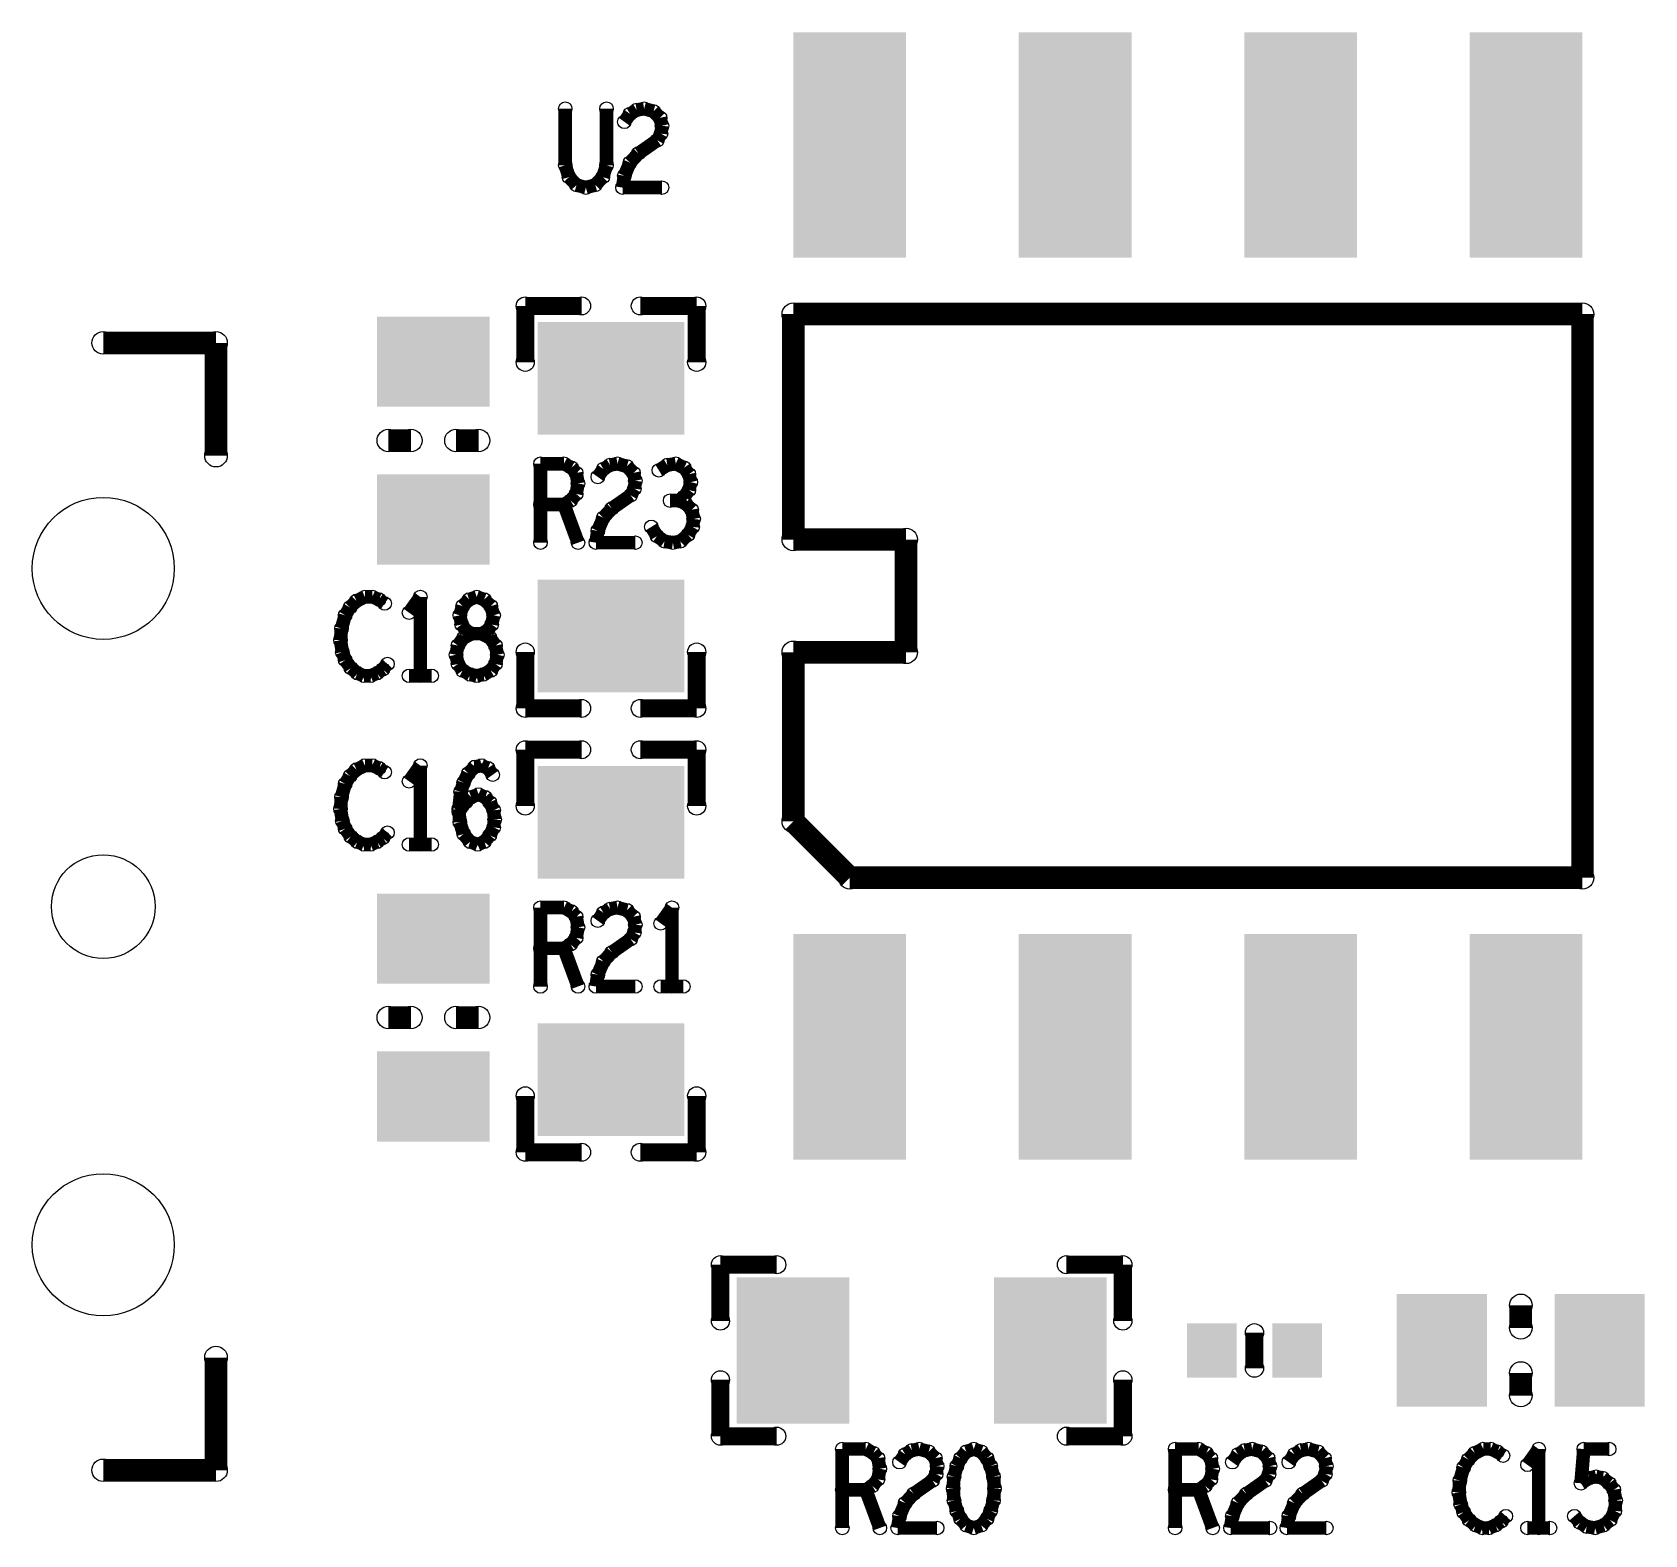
# Model space of a CAD drawing. Extents: x -18 to 115, y -16 to 67.
# Drawn here: x 16.98 to 35.15, y 7.92 to 24.85 of the extents above; entities that cross this region are included whole.
import ezdxf

# ---------------------------------------------------------------- set-up
doc = ezdxf.new("R2010")
doc.units = 0
doc.layers.get('0').update_dxf_attribs({"linetype": 'CONTINUOUS'})
for name, color, linetype in [('IVSTD1-2-1-2_DRL', 4, 'CONTINUOUS'), ('PASTETOP_ART', 5, 'CONTINUOUS'), ('SILK_TOP_ART', 14, 'CONTINUOUS')]:
    doc.layers.add(name, color=color, linetype=linetype)

# ---------------------------------------------------------------- blocks, each defined once
blk = doc.blocks.new('RECTANGLE_7')
blk.add_solid([(0.635, 0.8255), (0.635, -0.8255), (-0.635, 0.8255), (-0.635, -0.8255)])
blk = doc.blocks.new('RECTANGLE_25')
blk.add_solid([(0.8255, 0.635), (0.8255, -0.635), (-0.8255, 0.635), (-0.8255, -0.635)])
blk = doc.blocks.new('RECTANGLE_43')
blk.add_solid([(0.635, 1.27), (0.635, -1.27), (-0.635, 1.27), (-0.635, -1.27)])
blk = doc.blocks.new('RECTANGLE_19')
blk.add_solid([(0.635, 0.508), (0.635, -0.508), (-0.635, 0.508), (-0.635, -0.508)])
blk = doc.blocks.new('RECTANGLE_47')
blk.add_solid([(0.2794, 0.3048), (0.2794, -0.3048), (-0.2794, 0.3048), (-0.2794, -0.3048)])
blk = doc.blocks.new('RECTANGLE_13')
blk.add_solid([(0.508, 0.635), (0.508, -0.635), (-0.508, 0.635), (-0.508, -0.635)])
blk = doc.blocks.new('ROUND_49')
blk.add_circle((0, 0), 0.102)
blk = doc.blocks.new('ROUND_50')
blk.add_circle((0, 0), 0.127)
blk = doc.blocks.new('ROUND_51')
blk.add_circle((0, 0), 0.0762)
blk = doc.blocks.new('ROUND_70')
blk.add_circle((0, 0), 0.584)
blk = doc.blocks.new('ROUND_71')
blk.add_circle((0, 0), 0.8)

msp = doc.modelspace()

# ---------------------------------------------------------------- linework, layer by layer
at = {"layer": 'SILK_TOP_ART'}
for points, const_width in [([(22.9847, 23.989), (22.9847, 23.3519)], 0.1524), ([(23.4503, 23.3519), (23.4503, 23.989)], 0.1524), ([(23.6514, 23.8408), (23.7149, 23.9297)], 0.1524), ([(23.7149, 23.9297), (23.789, 23.9742)], 0.1524), ([(23.789, 23.9742), (23.8737, 23.989)], 0.1524), ([(23.8737, 23.989), (23.9795, 23.9594)], 0.1524), ([(23.9795, 23.9594), (24.0536, 23.8853)], 0.1524), ([(24.0536, 23.8853), (24.0748, 23.7964)], 0.1524), ([(24.0748, 23.7964), (24.0642, 23.7075)], 0.1524), ([(24.0218, 23.6334), (23.8102, 23.4852)], 0.1524), ([(24.0642, 23.7075), (24.0218, 23.6334)], 0.1524), ([(23.7149, 23.3815), (23.6514, 23.2333)], 0.1524), ([(23.8102, 23.4852), (23.7149, 23.3815)], 0.1524), ([(22.9847, 23.3519), (23.027, 23.2185)], 0.1524), ([(23.027, 23.2185), (23.1117, 23.1296)], 0.1524), ([(23.3233, 23.1296), (23.408, 23.2185)], 0.1524), ([(23.408, 23.2185), (23.4503, 23.3519)], 0.1524), ([(23.6514, 23.2333), (23.6302, 23.1)], 0.1524), ([(23.1117, 23.1296), (23.2175, 23.1)], 0.1524), ([(23.2175, 23.1), (23.3233, 23.1296)], 0.1524), ([(23.6302, 23.1), (24.0748, 23.1)], 0.1524), ([(22.534, 21.132), (22.534, 21.767)], 0.2032), ([(22.534, 21.767), (23.169, 21.767)], 0.2032), ([(23.831, 21.767), (24.466, 21.767)], 0.2032), ([(24.466, 21.767), (24.466, 21.132)], 0.2032), ([(34.445, 21.675), (25.555, 21.675)], 0.254), ([(25.555, 21.675), (25.555, 19.135)], 0.254), ([(34.445, 15.325), (34.445, 21.675)], 0.254), ([(19.05, 21.35), (17.78, 21.35)], 0.254), ([(19.05, 20.08), (19.05, 21.35)], 0.254), ([(20.992, 20.25), (21.246, 20.25)], 0.254), ([(21.754, 20.25), (22.008, 20.25)], 0.254), ([(22.7058, 19.1), (22.7058, 19.989)], 0.1524), ([(22.7058, 19.989), (22.9704, 19.989)], 0.1524), ([(22.9704, 19.989), (23.0551, 19.9445)], 0.1524), ([(23.0551, 19.9445), (23.108, 19.8853)], 0.1524), ([(23.3514, 19.8408), (23.4149, 19.9297)], 0.1524), ([(23.4149, 19.9297), (23.489, 19.9742)], 0.1524), ([(23.489, 19.9742), (23.5737, 19.989)], 0.1524), ([(23.5737, 19.989), (23.6795, 19.9594)], 0.1524), ([(23.6795, 19.9594), (23.7536, 19.8853)], 0.1524), ([(24.1346, 19.9742), (24.0393, 19.9149)], 0.1524), ([(24.2298, 19.989), (24.1346, 19.9742)], 0.1524), ([(24.3251, 19.9445), (24.2298, 19.989)], 0.1524), ([(24.378, 19.8705), (24.3251, 19.9445)], 0.1524), ([(23.108, 19.8853), (23.1292, 19.7667)], 0.1524), ([(23.1292, 19.7667), (23.108, 19.6482)], 0.1524), ([(23.7536, 19.8853), (23.7748, 19.7964)], 0.1524), ([(23.7748, 19.7964), (23.7642, 19.7075)], 0.1524), ([(24.3992, 19.7816), (24.378, 19.8705)], 0.1524), ([(24.378, 19.6926), (24.3992, 19.7816)], 0.1524), ([(23.0445, 19.5741), (22.9704, 19.5297)], 0.1524), ([(23.108, 19.6482), (23.0445, 19.5741)], 0.1524), ([(23.7218, 19.6334), (23.5102, 19.4852)], 0.1524), ([(23.7642, 19.7075), (23.7218, 19.6334)], 0.1524), ([(24.2616, 19.5741), (24.1663, 19.5741)], 0.1524), ([(24.2616, 19.5741), (24.3251, 19.6186)], 0.1524), ([(24.3357, 19.5445), (24.2616, 19.5741)], 0.1524), ([(24.3251, 19.6186), (24.378, 19.6926)], 0.1524), ([(24.4098, 19.4704), (24.3357, 19.5445)], 0.1524), ([(22.9704, 19.5297), (22.7058, 19.5297)], 0.1524), ([(22.9704, 19.5297), (23.1292, 19.1)], 0.1524), ([(23.4149, 19.3815), (23.3514, 19.2333)], 0.1524), ([(23.5102, 19.4852), (23.4149, 19.3815)], 0.1524), ([(24.4309, 19.3667), (24.4098, 19.4704)], 0.1524), ([(24.4203, 19.2778), (24.4309, 19.3667)], 0.1524), ([(23.3514, 19.2333), (23.3302, 19.1)], 0.1524), ([(23.9547, 19.2778), (24.0182, 19.1741)], 0.1524), ([(24.2828, 19.1148), (24.3674, 19.1889)], 0.1524), ([(24.3674, 19.1889), (24.4203, 19.2778)], 0.1524), ([(25.555, 19.135), (26.825, 19.135)], 0.254), ([(26.825, 19.135), (26.825, 17.865)], 0.254), ([(23.3302, 19.1), (23.7748, 19.1)], 0.1524), ([(24.0182, 19.1741), (24.1028, 19.1148)], 0.1524), ([(24.1028, 19.1148), (24.1981, 19.1)], 0.1524), ([(24.1981, 19.1), (24.2828, 19.1148)], 0.1524), ([(20.7281, 18.489), (20.6328, 18.4445)], 0.1524), ([(20.8128, 18.489), (20.7281, 18.489)], 0.1524), ([(20.8868, 18.4594), (20.8128, 18.489)], 0.1524), ([(20.9503, 18.4149), (20.8868, 18.4594)], 0.1524), ([(21.3525, 18.489), (21.2255, 18.3112)], 0.1524), ([(21.3525, 17.6), (21.3525, 18.489)], 0.1524), ([(21.8288, 18.3853), (21.9028, 18.4594)], 0.1524), ([(21.9028, 18.4594), (21.9875, 18.489)], 0.1524), ([(21.9875, 18.489), (22.0722, 18.4594)], 0.1524), ([(22.0722, 18.4594), (22.1462, 18.3853)], 0.1524), ([(20.5058, 18.2816), (20.4635, 18.1334)], 0.1524), ([(20.5588, 18.3705), (20.5058, 18.2816)], 0.1524), ([(20.6328, 18.4445), (20.5588, 18.3705)], 0.1524), ([(21.797, 18.2816), (21.8288, 18.3853)], 0.1524), ([(21.8182, 18.1778), (21.797, 18.2816)], 0.1524), ([(22.1462, 18.3853), (22.178, 18.2816)], 0.1524), ([(22.178, 18.2816), (22.1568, 18.1778)], 0.1524), ([(20.4635, 18.1334), (20.4529, 18)], 0.1524), ([(21.8711, 18.1038), (21.8182, 18.1778)], 0.1524), ([(21.9346, 18.0741), (21.8711, 18.1038)], 0.1524), ([(22.1039, 18.1038), (22.0404, 18.0741)], 0.1524), ([(22.1568, 18.1778), (22.1039, 18.1038)], 0.1524), ([(20.4529, 18), (20.4741, 17.8667)], 0.1524), ([(21.7758, 17.9408), (21.7547, 17.8371)], 0.1524), ([(21.8393, 18.0297), (21.7758, 17.9408)], 0.1524), ([(21.9346, 18.0741), (21.8393, 18.0297)], 0.1524), ([(22.0404, 18.0741), (21.9346, 18.0741)], 0.1524), ([(22.0404, 18.0741), (21.9346, 18.0741)], 0.1524), ([(22.1357, 18.0297), (22.0404, 18.0741)], 0.1524), ([(22.1992, 17.9408), (22.1357, 18.0297)], 0.1524), ([(22.2203, 17.8371), (22.1992, 17.9408)], 0.1524), ([(26.825, 17.865), (25.555, 17.865)], 0.254), ([(25.555, 17.865), (25.555, 15.96)], 0.254), ([(20.4741, 17.8667), (20.5058, 17.7778)], 0.1524), ([(20.5058, 17.7778), (20.5693, 17.6889)], 0.1524), ([(20.9292, 17.6741), (20.9821, 17.7333)], 0.1524), ([(21.7547, 17.8371), (21.7758, 17.7333)], 0.1524), ([(21.7758, 17.7333), (21.8288, 17.6593)], 0.1524), ([(22.1462, 17.6593), (22.1992, 17.7333)], 0.1524), ([(22.1992, 17.7333), (22.2203, 17.8371)], 0.1524), ([(22.534, 17.233), (22.534, 17.868)], 0.2032), ([(24.466, 17.868), (24.466, 17.233)], 0.2032), ([(20.5693, 17.6889), (20.6434, 17.6296)], 0.1524), ([(20.6434, 17.6296), (20.7175, 17.6)], 0.1524), ([(20.7175, 17.6), (20.7916, 17.6)], 0.1524), ([(20.7916, 17.6), (20.8657, 17.6296)], 0.1524), ([(20.8657, 17.6296), (20.9292, 17.6741)], 0.1524), ([(21.2255, 17.6), (21.4795, 17.6)], 0.1524), ([(21.8288, 17.6593), (21.9134, 17.6148)], 0.1524), ([(21.9134, 17.6148), (21.9875, 17.6)], 0.1524), ([(21.9875, 17.6), (22.0616, 17.6148)], 0.1524), ([(22.0616, 17.6148), (22.1462, 17.6593)], 0.1524), ([(23.169, 17.233), (22.534, 17.233)], 0.2032), ([(24.466, 17.233), (23.831, 17.233)], 0.2032), ([(22.534, 16.132), (22.534, 16.767)], 0.2032), ([(22.534, 16.767), (23.169, 16.767)], 0.2032), ([(23.831, 16.767), (24.466, 16.767)], 0.2032), ([(24.466, 16.767), (24.466, 16.132)], 0.2032), ([(20.5588, 16.4705), (20.5058, 16.3816)], 0.1524), ([(20.6328, 16.5445), (20.5588, 16.4705)], 0.1524), ([(20.7281, 16.589), (20.6328, 16.5445)], 0.1524), ([(20.8128, 16.589), (20.7281, 16.589)], 0.1524), ([(20.8868, 16.5594), (20.8128, 16.589)], 0.1524), ([(20.9503, 16.5149), (20.8868, 16.5594)], 0.1524), ([(21.3525, 16.589), (21.2255, 16.4112)], 0.1524), ([(21.3525, 15.7), (21.3525, 16.589)], 0.1524), ([(21.8393, 16.3964), (21.8922, 16.5001)], 0.1524), ([(21.8922, 16.5001), (21.9663, 16.5742)], 0.1524), ([(21.9663, 16.5742), (22.0404, 16.589)], 0.1524), ([(22.0404, 16.589), (22.1145, 16.5594)], 0.1524), ([(22.1145, 16.5594), (22.1674, 16.4853)], 0.1524), ([(20.5058, 16.3816), (20.4635, 16.2334)], 0.1524), ([(21.7864, 16.1), (21.8076, 16.2926)], 0.1524), ([(21.8076, 16.2926), (21.8393, 16.3964)], 0.1524), ([(20.4635, 16.2334), (20.4529, 16.1)], 0.1524), ([(20.4529, 16.1), (20.4741, 15.9667)], 0.1524), ([(21.7864, 16.0704), (21.8605, 16.1741)], 0.1524), ([(21.797, 15.9519), (21.7864, 16.1)], 0.1524), ([(21.8605, 16.1741), (21.924, 16.2334)], 0.1524), ([(21.924, 16.2334), (22.0087, 16.263)], 0.1524), ([(22.0087, 16.263), (22.0828, 16.2334)], 0.1524), ([(22.0828, 16.2334), (22.1357, 16.1741)], 0.1524), ([(22.1357, 16.1741), (22.178, 16.0852)], 0.1524), ([(20.4741, 15.9667), (20.5058, 15.8778)], 0.1524), ([(21.8393, 15.8185), (21.797, 15.9519)], 0.1524), ([(22.178, 16.0852), (22.1886, 15.9815)], 0.1524), ([(22.1886, 15.9815), (22.178, 15.8926)], 0.1524), ([(25.555, 15.96), (26.19, 15.325)], 0.254), ([(20.5058, 15.8778), (20.5693, 15.7889)], 0.1524), ([(20.5693, 15.7889), (20.6434, 15.7296)], 0.1524), ([(20.6434, 15.7296), (20.7175, 15.7)], 0.1524), ([(20.7916, 15.7), (20.8657, 15.7296)], 0.1524), ([(20.8657, 15.7296), (20.9292, 15.7741)], 0.1524), ([(20.9292, 15.7741), (20.9821, 15.8333)], 0.1524), ([(21.9134, 15.7296), (21.8393, 15.8185)], 0.1524), ([(21.9981, 15.7), (21.9134, 15.7296)], 0.1524), ([(22.0722, 15.7296), (21.9981, 15.7)], 0.1524), ([(22.1357, 15.8037), (22.0722, 15.7296)], 0.1524), ([(22.178, 15.8926), (22.1357, 15.8037)], 0.1524), ([(20.7175, 15.7), (20.7916, 15.7)], 0.1524), ([(21.2255, 15.7), (21.4795, 15.7)], 0.1524), ([(26.19, 15.325), (34.445, 15.325)], 0.254), ([(22.7058, 14.1), (22.7058, 14.989)], 0.1524), ([(22.7058, 14.989), (22.9704, 14.989)], 0.1524), ([(22.9704, 14.989), (23.0551, 14.9445)], 0.1524), ([(23.0551, 14.9445), (23.108, 14.8853)], 0.1524), ([(23.108, 14.8853), (23.1292, 14.7667)], 0.1524), ([(23.3514, 14.8408), (23.4149, 14.9297)], 0.1524), ([(23.4149, 14.9297), (23.489, 14.9742)], 0.1524), ([(23.489, 14.9742), (23.5737, 14.989)], 0.1524), ([(23.5737, 14.989), (23.6795, 14.9594)], 0.1524), ([(23.6795, 14.9594), (23.7536, 14.8853)], 0.1524), ([(23.7536, 14.8853), (23.7748, 14.7964)], 0.1524), ([(24.1875, 14.989), (24.0605, 14.8112)], 0.1524), ([(24.1875, 14.1), (24.1875, 14.989)], 0.1524), ([(23.108, 14.6482), (23.0445, 14.5741)], 0.1524), ([(23.1292, 14.7667), (23.108, 14.6482)], 0.1524), ([(23.7642, 14.7075), (23.7218, 14.6334)], 0.1524), ([(23.7748, 14.7964), (23.7642, 14.7075)], 0.1524), ([(22.9704, 14.5297), (22.7058, 14.5297)], 0.1524), ([(23.0445, 14.5741), (22.9704, 14.5297)], 0.1524), ([(22.9704, 14.5297), (23.1292, 14.1)], 0.1524), ([(23.5102, 14.4852), (23.4149, 14.3815)], 0.1524), ([(23.7218, 14.6334), (23.5102, 14.4852)], 0.1524), ([(23.4149, 14.3815), (23.3514, 14.2333)], 0.1524), ([(23.3514, 14.2333), (23.3302, 14.1)], 0.1524), ([(23.3302, 14.1), (23.7748, 14.1)], 0.1524), ([(24.0605, 14.1), (24.3145, 14.1)], 0.1524), ([(20.992, 13.75), (21.246, 13.75)], 0.254), ([(21.754, 13.75), (22.008, 13.75)], 0.254), ([(22.534, 12.233), (22.534, 12.868)], 0.2032), ([(24.466, 12.868), (24.466, 12.233)], 0.2032), ([(23.169, 12.233), (22.534, 12.233)], 0.2032), ([(24.466, 12.233), (23.831, 12.233)], 0.2032), ([(24.733, 10.331), (24.733, 10.966)], 0.2032), ([(24.733, 10.966), (25.368, 10.966)], 0.2032), ([(28.632, 10.966), (29.267, 10.966)], 0.2032), ([(29.267, 10.966), (29.267, 10.331)], 0.2032), ([(33.75, 10.508), (33.75, 10.254)], 0.254), ([(30.75, 10.2), (30.75, 9.8)], 0.2032), ([(19.05, 9.92), (19.05, 8.65)], 0.254), ([(33.75, 9.746), (33.75, 9.492)], 0.254), ([(24.733, 9.034), (24.733, 9.669)], 0.2032), ([(29.267, 9.669), (29.267, 9.034)], 0.2032), ([(25.368, 9.034), (24.733, 9.034)], 0.2032), ([(29.267, 9.034), (28.632, 9.034)], 0.2032), ([(26.1058, 8), (26.1058, 8.889)], 0.1524), ([(26.1058, 8.889), (26.3704, 8.889)], 0.1524), ([(26.3704, 8.889), (26.4551, 8.8445)], 0.1524), ([(26.4551, 8.8445), (26.508, 8.7853)], 0.1524), ([(26.7514, 8.7408), (26.8149, 8.8297)], 0.1524), ([(26.8149, 8.8297), (26.889, 8.8742)], 0.1524), ([(26.889, 8.8742), (26.9737, 8.889)], 0.1524), ([(26.9737, 8.889), (27.0795, 8.8594)], 0.1524), ([(27.0795, 8.8594), (27.1536, 8.7853)], 0.1524), ([(27.5028, 8.8594), (27.4393, 8.7853)], 0.1524), ([(27.5875, 8.889), (27.5028, 8.8594)], 0.1524), ([(27.6722, 8.8594), (27.5875, 8.889)], 0.1524), ([(27.7357, 8.7853), (27.6722, 8.8594)], 0.1524), ([(29.8558, 8), (29.8558, 8.889)], 0.1524), ([(29.8558, 8.889), (30.1204, 8.889)], 0.1524), ([(30.1204, 8.889), (30.2051, 8.8445)], 0.1524), ([(30.2051, 8.8445), (30.258, 8.7853)], 0.1524), ([(30.5014, 8.7408), (30.5649, 8.8297)], 0.1524), ([(30.5649, 8.8297), (30.639, 8.8742)], 0.1524), ([(30.639, 8.8742), (30.7237, 8.889)], 0.1524), ([(30.7237, 8.889), (30.8295, 8.8594)], 0.1524), ([(30.8295, 8.8594), (30.9036, 8.7853)], 0.1524), ([(31.1364, 8.7408), (31.1999, 8.8297)], 0.1524), ([(31.1999, 8.8297), (31.274, 8.8742)], 0.1524), ([(31.274, 8.8742), (31.3587, 8.889)], 0.1524), ([(31.3587, 8.889), (31.4645, 8.8594)], 0.1524), ([(31.4645, 8.8594), (31.5386, 8.7853)], 0.1524), ([(33.2328, 8.8445), (33.1588, 8.7705)], 0.1524), ([(33.3281, 8.889), (33.2328, 8.8445)], 0.1524), ([(33.4128, 8.889), (33.3281, 8.889)], 0.1524), ([(33.4868, 8.8594), (33.4128, 8.889)], 0.1524), ([(33.5503, 8.8149), (33.4868, 8.8594)], 0.1524), ([(33.9525, 8.889), (33.8255, 8.7112)], 0.1524), ([(33.9525, 8), (33.9525, 8.889)], 0.1524), ([(34.4288, 8.5038), (34.4605, 8.889)], 0.1524), ([(34.4605, 8.889), (34.7462, 8.889)], 0.1524), ([(19.05, 8.65), (17.78, 8.65)], 0.254), ([(26.508, 8.7853), (26.5292, 8.6667)], 0.1524), ([(26.5292, 8.6667), (26.508, 8.5482)], 0.1524), ([(27.1536, 8.7853), (27.1748, 8.6964)], 0.1524), ([(27.1748, 8.6964), (27.1642, 8.6075)], 0.1524), ([(27.397, 8.6964), (27.3652, 8.5778)], 0.1524), ([(27.4393, 8.7853), (27.397, 8.6964)], 0.1524), ([(27.778, 8.6964), (27.7357, 8.7853)], 0.1524), ([(27.8098, 8.5778), (27.778, 8.6964)], 0.1524), ([(30.258, 8.7853), (30.2792, 8.6667)], 0.1524), ([(30.2792, 8.6667), (30.258, 8.5482)], 0.1524), ([(30.9036, 8.7853), (30.9248, 8.6964)], 0.1524), ([(30.9248, 8.6964), (30.9142, 8.6075)], 0.1524), ([(31.5386, 8.7853), (31.5598, 8.6964)], 0.1524), ([(31.5598, 8.6964), (31.5492, 8.6075)], 0.1524), ([(33.1058, 8.6816), (33.0635, 8.5334)], 0.1524), ([(33.1588, 8.7705), (33.1058, 8.6816)], 0.1524), ([(26.4445, 8.4741), (26.3704, 8.4297)], 0.1524), ([(26.508, 8.5482), (26.4445, 8.4741)], 0.1524), ([(27.1218, 8.5334), (26.9102, 8.3852)], 0.1524), ([(27.1642, 8.6075), (27.1218, 8.5334)], 0.1524), ([(27.3652, 8.5778), (27.3547, 8.4445)], 0.1524), ([(27.8203, 8.4445), (27.8098, 8.5778)], 0.1524), ([(30.1945, 8.4741), (30.1204, 8.4297)], 0.1524), ([(30.258, 8.5482), (30.1945, 8.4741)], 0.1524), ([(30.8718, 8.5334), (30.6602, 8.3852)], 0.1524), ([(30.9142, 8.6075), (30.8718, 8.5334)], 0.1524), ([(31.5068, 8.5334), (31.2952, 8.3852)], 0.1524), ([(31.5492, 8.6075), (31.5068, 8.5334)], 0.1524), ([(33.0635, 8.5334), (33.0529, 8.4)], 0.1524), ([(34.524, 8.563), (34.4288, 8.5038)], 0.1524), ([(34.5981, 8.5778), (34.524, 8.563)], 0.1524), ([(34.6722, 8.563), (34.5981, 8.5778)], 0.1524), ([(34.7462, 8.5038), (34.6722, 8.563)], 0.1524), ([(34.7992, 8.4297), (34.7462, 8.5038)], 0.1524), ([(26.3704, 8.4297), (26.1058, 8.4297)], 0.1524), ([(26.3704, 8.4297), (26.5292, 8)], 0.1524), ([(26.8149, 8.2815), (26.7514, 8.1333)], 0.1524), ([(26.9102, 8.3852), (26.8149, 8.2815)], 0.1524), ([(27.3547, 8.4445), (27.3652, 8.3111)], 0.1524), ([(27.3652, 8.3111), (27.397, 8.1926)], 0.1524), ([(27.778, 8.1926), (27.8098, 8.3111)], 0.1524), ([(27.8098, 8.3111), (27.8203, 8.4445)], 0.1524), ([(30.1204, 8.4297), (29.8558, 8.4297)], 0.1524), ([(30.1204, 8.4297), (30.2792, 8)], 0.1524), ([(30.5649, 8.2815), (30.5014, 8.1333)], 0.1524), ([(30.6602, 8.3852), (30.5649, 8.2815)], 0.1524), ([(31.1999, 8.2815), (31.1364, 8.1333)], 0.1524), ([(31.2952, 8.3852), (31.1999, 8.2815)], 0.1524), ([(33.0529, 8.4), (33.0741, 8.2667)], 0.1524), ([(34.8203, 8.3111), (34.7992, 8.4297)], 0.1524), ([(34.8098, 8.1926), (34.8203, 8.3111)], 0.1524), ([(26.7514, 8.1333), (26.7302, 8)], 0.1524), ([(27.397, 8.1926), (27.4393, 8.1037)], 0.1524), ([(27.4393, 8.1037), (27.5028, 8.0296)], 0.1524), ([(27.6722, 8.0296), (27.7357, 8.1037)], 0.1524), ([(27.7357, 8.1037), (27.778, 8.1926)], 0.1524), ([(30.5014, 8.1333), (30.4802, 8)], 0.1524), ([(31.1364, 8.1333), (31.1152, 8)], 0.1524), ([(33.0741, 8.2667), (33.1058, 8.1778)], 0.1524), ([(33.1058, 8.1778), (33.1693, 8.0889)], 0.1524), ([(33.5292, 8.0741), (33.5821, 8.1333)], 0.1524), ([(34.3547, 8.1333), (34.4182, 8.0593)], 0.1524), ([(34.7568, 8.0889), (34.8098, 8.1926)], 0.1524), ([(26.7302, 8), (27.1748, 8)], 0.1524), ([(27.5028, 8.0296), (27.5875, 8)], 0.1524), ([(27.5875, 8), (27.6722, 8.0296)], 0.1524), ([(30.4802, 8), (30.9248, 8)], 0.1524), ([(31.1152, 8), (31.5598, 8)], 0.1524), ([(33.1693, 8.0889), (33.2434, 8.0296)], 0.1524), ([(33.2434, 8.0296), (33.3175, 8)], 0.1524), ([(33.3175, 8), (33.3916, 8)], 0.1524), ([(33.3916, 8), (33.4657, 8.0296)], 0.1524), ([(33.4657, 8.0296), (33.5292, 8.0741)], 0.1524), ([(33.8255, 8), (34.0795, 8)], 0.1524), ([(34.4182, 8.0593), (34.4922, 8.0148)], 0.1524), ([(34.4922, 8.0148), (34.5875, 8)], 0.1524), ([(34.5875, 8), (34.6828, 8.0296)], 0.1524), ([(34.6828, 8.0296), (34.7568, 8.0889)], 0.1524)]:
    msp.add_lwpolyline(points, dxfattribs=dict(at, const_width=const_width))

# ---------------------------------------------------------------- block references
at = {"layer": 'IVSTD1-2-1-2_DRL'}
for name, p in [('ROUND_71', (17.78, 18.81)), ('ROUND_70', (17.78, 15)), ('ROUND_71', (17.78, 11.19))]:
    msp.add_blockref(name, p, dxfattribs=at)
at = {"layer": 'PASTETOP_ART'}
for name, p in [('RECTANGLE_43', (26.19, 23.58)), ('RECTANGLE_43', (28.73, 23.58)), ('RECTANGLE_43', (31.27, 23.58)), ('RECTANGLE_43', (33.81, 23.58)), ('RECTANGLE_19', (21.5, 21.139)), ('RECTANGLE_25', (23.5, 20.95)), ('RECTANGLE_19', (21.5, 19.361)), ('RECTANGLE_25', (23.5, 18.05)), ('RECTANGLE_25', (23.5, 15.95)), ('RECTANGLE_19', (21.5, 14.639)), ('RECTANGLE_43', (26.19, 13.42)), ('RECTANGLE_43', (28.73, 13.42)), ('RECTANGLE_43', (31.27, 13.42)), ('RECTANGLE_43', (33.81, 13.42)), ('RECTANGLE_25', (23.5, 13.05)), ('RECTANGLE_19', (21.5, 12.861)), ('RECTANGLE_7', (25.55, 10)), ('RECTANGLE_7', (28.45, 10)), ('RECTANGLE_13', (32.861, 10)), ('RECTANGLE_13', (34.639, 10)), ('RECTANGLE_47', (30.27, 10)), ('RECTANGLE_47', (31.23, 10))]:
    msp.add_blockref(name, p, dxfattribs=at)
at = {"layer": 'SILK_TOP_ART'}
for name, p in [('ROUND_51', (22.9847, 23.989)), ('ROUND_51', (23.4503, 23.989)), ('ROUND_51', (23.7149, 23.9297)), ('ROUND_51', (23.789, 23.9742)), ('ROUND_51', (23.8737, 23.989)), ('ROUND_51', (23.9795, 23.9594)), ('ROUND_51', (23.6514, 23.8408)), ('ROUND_51', (24.0536, 23.8853)), ('ROUND_51', (24.0748, 23.7964)), ('ROUND_51', (24.0218, 23.6334)), ('ROUND_51', (24.0642, 23.7075)), ('ROUND_51', (23.7149, 23.3815)), ('ROUND_51', (23.8102, 23.4852)), ('ROUND_51', (22.9847, 23.3519)), ('ROUND_51', (23.027, 23.2185)), ('ROUND_51', (23.408, 23.2185)), ('ROUND_51', (23.4503, 23.3519)), ('ROUND_51', (23.6514, 23.2333)), ('ROUND_51', (23.1117, 23.1296)), ('ROUND_51', (23.2175, 23.1)), ('ROUND_51', (23.3233, 23.1296)), ('ROUND_51', (23.6302, 23.1)), ('ROUND_51', (24.0748, 23.1)), ('ROUND_49', (22.534, 21.767)), ('ROUND_49', (23.169, 21.767)), ('ROUND_49', (23.831, 21.767)), ('ROUND_49', (24.466, 21.767)), ('ROUND_50', (25.555, 21.675)), ('ROUND_50', (34.445, 21.675)), ('ROUND_50', (17.78, 21.35)), ('ROUND_50', (19.05, 21.35)), ('ROUND_49', (22.534, 21.132)), ('ROUND_49', (24.466, 21.132)), ('ROUND_50', (20.992, 20.25)), ('ROUND_50', (21.246, 20.25)), ('ROUND_50', (21.754, 20.25)), ('ROUND_50', (22.008, 20.25)), ('ROUND_50', (19.05, 20.08)), ('ROUND_51', (22.7058, 19.989)), ('ROUND_51', (22.9704, 19.989)), ('ROUND_51', (23.0551, 19.9445)), ('ROUND_51', (23.4149, 19.9297)), ('ROUND_51', (23.489, 19.9742)), ('ROUND_51', (23.5737, 19.989)), ('ROUND_51', (23.6795, 19.9594)), ('ROUND_51', (24.0393, 19.9149)), ('ROUND_51', (24.1346, 19.9742)), ('ROUND_51', (24.2298, 19.989)), ('ROUND_51', (24.3251, 19.9445)), ('ROUND_51', (23.108, 19.8853)), ('ROUND_51', (23.1292, 19.7667)), ('ROUND_51', (23.3514, 19.8408)), ('ROUND_51', (23.7536, 19.8853)), ('ROUND_51', (23.7748, 19.7964)), ('ROUND_51', (24.378, 19.8705)), ('ROUND_51', (24.3992, 19.7816)), ('ROUND_51', (23.0445, 19.5741)), ('ROUND_51', (23.108, 19.6482)), ('ROUND_51', (23.7218, 19.6334)), ('ROUND_51', (23.7642, 19.7075)), ('ROUND_51', (24.1663, 19.5741)), ('ROUND_51', (24.2616, 19.5741)), ('ROUND_51', (24.2616, 19.5741)), ('ROUND_51', (24.3251, 19.6186)), ('ROUND_51', (24.3357, 19.5445)), ('ROUND_51', (24.378, 19.6926)), ('ROUND_51', (22.7058, 19.5297)), ('ROUND_51', (22.9704, 19.5297)), ('ROUND_51', (22.9704, 19.5297)), ('ROUND_51', (23.4149, 19.3815)), ('ROUND_51', (23.5102, 19.4852)), ('ROUND_51', (24.4098, 19.4704)), ('ROUND_51', (24.4309, 19.3667)), ('ROUND_51', (23.3514, 19.2333)), ('ROUND_51', (23.9547, 19.2778)), ('ROUND_51', (24.3674, 19.1889)), ('ROUND_51', (24.4203, 19.2778)), ('ROUND_50', (25.555, 19.135)), ('ROUND_50', (26.825, 19.135)), ('ROUND_51', (22.7058, 19.1)), ('ROUND_51', (23.1292, 19.1)), ('ROUND_51', (23.3302, 19.1)), ('ROUND_51', (23.7748, 19.1)), ('ROUND_51', (24.0182, 19.1741)), ('ROUND_51', (24.1028, 19.1148)), ('ROUND_51', (24.1981, 19.1)), ('ROUND_51', (24.2828, 19.1148)), ('ROUND_51', (20.7281, 18.489)), ('ROUND_51', (20.8128, 18.489)), ('ROUND_51', (20.8868, 18.4594)), ('ROUND_51', (21.3525, 18.489)), ('ROUND_51', (21.9028, 18.4594)), ('ROUND_51', (21.9875, 18.489)), ('ROUND_51', (22.0722, 18.4594)), ('ROUND_51', (20.5058, 18.2816)), ('ROUND_51', (20.5588, 18.3705)), ('ROUND_51', (20.6328, 18.4445)), ('ROUND_51', (20.9503, 18.4149)), ('ROUND_51', (21.2255, 18.3112)), ('ROUND_51', (21.797, 18.2816)), ('ROUND_51', (21.8288, 18.3853)), ('ROUND_51', (22.1462, 18.3853)), ('ROUND_51', (22.178, 18.2816)), ('ROUND_51', (20.4635, 18.1334)), ('ROUND_51', (21.8182, 18.1778)), ('ROUND_51', (21.8711, 18.1038)), ('ROUND_51', (22.1039, 18.1038)), ('ROUND_51', (22.1568, 18.1778)), ('ROUND_51', (20.4529, 18)), ('ROUND_51', (21.7758, 17.9408)), ('ROUND_51', (21.8393, 18.0297)), ('ROUND_51', (21.9346, 18.0741)), ('ROUND_51', (21.9346, 18.0741)), ('ROUND_51', (22.0404, 18.0741)), ('ROUND_51', (22.0404, 18.0741)), ('ROUND_51', (22.1357, 18.0297)), ('ROUND_51', (22.1992, 17.9408)), ('ROUND_50', (25.555, 17.865)), ('ROUND_50', (26.825, 17.865)), ('ROUND_51', (20.4741, 17.8667)), ('ROUND_51', (20.5058, 17.7778)), ('ROUND_51', (20.9821, 17.7333)), ('ROUND_51', (21.7547, 17.8371)), ('ROUND_51', (21.7758, 17.7333)), ('ROUND_51', (22.1992, 17.7333)), ('ROUND_51', (22.2203, 17.8371)), ('ROUND_49', (22.534, 17.868)), ('ROUND_49', (24.466, 17.868)), ('ROUND_51', (20.5693, 17.6889)), ('ROUND_51', (20.6434, 17.6296)), ('ROUND_51', (20.7175, 17.6)), ('ROUND_51', (20.7916, 17.6)), ('ROUND_51', (20.8657, 17.6296)), ('ROUND_51', (20.9292, 17.6741)), ('ROUND_51', (21.2255, 17.6)), ('ROUND_51', (21.3525, 17.6)), ('ROUND_51', (21.4795, 17.6)), ('ROUND_51', (21.8288, 17.6593)), ('ROUND_51', (21.9134, 17.6148)), ('ROUND_51', (21.9875, 17.6)), ('ROUND_51', (21.9875, 17.6)), ('ROUND_51', (22.0616, 17.6148)), ('ROUND_51', (22.1462, 17.6593)), ('ROUND_49', (22.534, 17.233)), ('ROUND_49', (23.169, 17.233)), ('ROUND_49', (23.831, 17.233)), ('ROUND_49', (24.466, 17.233)), ('ROUND_49', (22.534, 16.767)), ('ROUND_49', (23.169, 16.767)), ('ROUND_49', (23.831, 16.767)), ('ROUND_49', (24.466, 16.767)), ('ROUND_51', (20.5588, 16.4705)), ('ROUND_51', (20.6328, 16.5445)), ('ROUND_51', (20.7281, 16.589)), ('ROUND_51', (20.8128, 16.589)), ('ROUND_51', (20.8868, 16.5594)), ('ROUND_51', (20.9503, 16.5149)), ('ROUND_51', (21.3525, 16.589)), ('ROUND_51', (21.8922, 16.5001)), ('ROUND_51', (21.9663, 16.5742)), ('ROUND_51', (22.0404, 16.589)), ('ROUND_51', (22.1145, 16.5594)), ('ROUND_51', (22.1674, 16.4853)), ('ROUND_51', (20.5058, 16.3816)), ('ROUND_51', (21.2255, 16.4112)), ('ROUND_51', (21.8076, 16.2926)), ('ROUND_51', (21.8393, 16.3964)), ('ROUND_51', (20.4529, 16.1)), ('ROUND_51', (20.4635, 16.2334)), ('ROUND_51', (21.7864, 16.1)), ('ROUND_51', (21.8605, 16.1741)), ('ROUND_51', (21.924, 16.2334)), ('ROUND_51', (22.0087, 16.263)), ('ROUND_51', (22.0828, 16.2334)), ('ROUND_51', (22.1357, 16.1741)), ('ROUND_49', (22.534, 16.132)), ('ROUND_49', (24.466, 16.132)), ('ROUND_51', (20.4741, 15.9667)), ('ROUND_51', (21.7864, 16.0704)), ('ROUND_51', (21.797, 15.9519)), ('ROUND_51', (22.178, 16.0852)), ('ROUND_51', (22.1886, 15.9815)), ('ROUND_50', (25.555, 15.96)), ('ROUND_51', (20.5058, 15.8778)), ('ROUND_51', (20.5693, 15.7889)), ('ROUND_51', (20.6434, 15.7296)), ('ROUND_51', (20.8657, 15.7296)), ('ROUND_51', (20.9292, 15.7741)), ('ROUND_51', (20.9821, 15.8333)), ('ROUND_51', (21.8393, 15.8185)), ('ROUND_51', (21.9134, 15.7296)), ('ROUND_51', (22.0722, 15.7296)), ('ROUND_51', (22.1357, 15.8037)), ('ROUND_51', (22.178, 15.8926)), ('ROUND_51', (20.7175, 15.7)), ('ROUND_51', (20.7916, 15.7)), ('ROUND_51', (21.2255, 15.7)), ('ROUND_51', (21.3525, 15.7)), ('ROUND_51', (21.4795, 15.7)), ('ROUND_51', (21.9981, 15.7)), ('ROUND_50', (26.19, 15.325)), ('ROUND_50', (26.19, 15.325)), ('ROUND_50', (34.445, 15.325)), ('ROUND_51', (22.7058, 14.989)), ('ROUND_51', (22.9704, 14.989)), ('ROUND_51', (23.0551, 14.9445)), ('ROUND_51', (23.108, 14.8853)), ('ROUND_51', (23.3514, 14.8408)), ('ROUND_51', (23.4149, 14.9297)), ('ROUND_51', (23.489, 14.9742)), ('ROUND_51', (23.5737, 14.989)), ('ROUND_51', (23.6795, 14.9594)), ('ROUND_51', (23.7536, 14.8853)), ('ROUND_51', (24.1875, 14.989)), ('ROUND_51', (23.108, 14.6482)), ('ROUND_51', (23.1292, 14.7667)), ('ROUND_51', (23.7642, 14.7075)), ('ROUND_51', (23.7748, 14.7964)), ('ROUND_51', (24.0605, 14.8112)), ('ROUND_51', (22.7058, 14.5297)), ('ROUND_51', (22.9704, 14.5297)), ('ROUND_51', (22.9704, 14.5297)), ('ROUND_51', (23.0445, 14.5741)), ('ROUND_51', (23.5102, 14.4852)), ('ROUND_51', (23.7218, 14.6334)), ('ROUND_51', (23.4149, 14.3815)), ('ROUND_51', (22.7058, 14.1)), ('ROUND_51', (23.1292, 14.1)), ('ROUND_51', (23.3302, 14.1)), ('ROUND_51', (23.3514, 14.2333)), ('ROUND_51', (23.7748, 14.1)), ('ROUND_51', (24.0605, 14.1)), ('ROUND_51', (24.1875, 14.1)), ('ROUND_51', (24.3145, 14.1)), ('ROUND_50', (20.992, 13.75)), ('ROUND_50', (21.246, 13.75)), ('ROUND_50', (21.754, 13.75)), ('ROUND_50', (22.008, 13.75)), ('ROUND_49', (22.534, 12.868)), ('ROUND_49', (24.466, 12.868)), ('ROUND_49', (22.534, 12.233)), ('ROUND_49', (23.169, 12.233)), ('ROUND_49', (23.831, 12.233)), ('ROUND_49', (24.466, 12.233)), ('ROUND_49', (24.733, 10.966)), ('ROUND_49', (25.368, 10.966)), ('ROUND_49', (28.632, 10.966)), ('ROUND_49', (29.267, 10.966)), ('ROUND_50', (33.75, 10.508)), ('ROUND_49', (24.733, 10.331)), ('ROUND_49', (29.267, 10.331)), ('ROUND_50', (33.75, 10.254)), ('ROUND_49', (30.75, 10.2)), ('ROUND_50', (19.05, 9.92)), ('ROUND_49', (30.75, 9.8)), ('ROUND_50', (33.75, 9.746)), ('ROUND_49', (24.733, 9.669)), ('ROUND_49', (29.267, 9.669)), ('ROUND_50', (33.75, 9.492)), ('ROUND_49', (24.733, 9.034)), ('ROUND_49', (25.368, 9.034)), ('ROUND_49', (28.632, 9.034)), ('ROUND_49', (29.267, 9.034)), ('ROUND_51', (26.1058, 8.889)), ('ROUND_51', (26.3704, 8.889)), ('ROUND_51', (26.4551, 8.8445)), ('ROUND_51', (26.8149, 8.8297)), ('ROUND_51', (26.889, 8.8742)), ('ROUND_51', (26.9737, 8.889)), ('ROUND_51', (27.0795, 8.8594)), ('ROUND_51', (27.5028, 8.8594)), ('ROUND_51', (27.5875, 8.889)), ('ROUND_51', (27.5875, 8.889)), ('ROUND_51', (27.6722, 8.8594)), ('ROUND_51', (29.8558, 8.889)), ('ROUND_51', (30.1204, 8.889)), ('ROUND_51', (30.2051, 8.8445)), ('ROUND_51', (30.5649, 8.8297)), ('ROUND_51', (30.639, 8.8742)), ('ROUND_51', (30.7237, 8.889)), ('ROUND_51', (30.8295, 8.8594)), ('ROUND_51', (31.1999, 8.8297)), ('ROUND_51', (31.274, 8.8742)), ('ROUND_51', (31.3587, 8.889)), ('ROUND_51', (31.4645, 8.8594)), ('ROUND_51', (33.2328, 8.8445)), ('ROUND_51', (33.3281, 8.889)), ('ROUND_51', (33.4128, 8.889)), ('ROUND_51', (33.4868, 8.8594)), ('ROUND_51', (33.9525, 8.889)), ('ROUND_51', (34.4605, 8.889)), ('ROUND_51', (34.7462, 8.889)), ('ROUND_50', (17.78, 8.65)), ('ROUND_50', (19.05, 8.65)), ('ROUND_51', (26.508, 8.7853)), ('ROUND_51', (26.5292, 8.6667)), ('ROUND_51', (26.7514, 8.7408)), ('ROUND_51', (27.1536, 8.7853)), ('ROUND_51', (27.1748, 8.6964)), ('ROUND_51', (27.397, 8.6964)), ('ROUND_51', (27.4393, 8.7853)), ('ROUND_51', (27.7357, 8.7853)), ('ROUND_51', (27.778, 8.6964)), ('ROUND_51', (30.258, 8.7853)), ('ROUND_51', (30.2792, 8.6667)), ('ROUND_51', (30.5014, 8.7408)), ('ROUND_51', (30.9036, 8.7853)), ('ROUND_51', (30.9248, 8.6964)), ('ROUND_51', (31.1364, 8.7408)), ('ROUND_51', (31.5386, 8.7853)), ('ROUND_51', (31.5598, 8.6964)), ('ROUND_51', (33.1058, 8.6816)), ('ROUND_51', (33.1588, 8.7705)), ('ROUND_51', (33.5503, 8.8149)), ('ROUND_51', (33.8255, 8.7112)), ('ROUND_51', (26.4445, 8.4741)), ('ROUND_51', (26.508, 8.5482)), ('ROUND_51', (27.1218, 8.5334)), ('ROUND_51', (27.1642, 8.6075)), ('ROUND_51', (27.3652, 8.5778)), ('ROUND_51', (27.8098, 8.5778)), ('ROUND_51', (30.1945, 8.4741)), ('ROUND_51', (30.258, 8.5482)), ('ROUND_51', (30.8718, 8.5334)), ('ROUND_51', (30.9142, 8.6075)), ('ROUND_51', (31.5068, 8.5334)), ('ROUND_51', (31.5492, 8.6075)), ('ROUND_51', (33.0635, 8.5334)), ('ROUND_51', (34.4288, 8.5038)), ('ROUND_51', (34.524, 8.563)), ('ROUND_51', (34.5981, 8.5778)), ('ROUND_51', (34.6722, 8.563)), ('ROUND_51', (34.7462, 8.5038)), ('ROUND_51', (26.1058, 8.4297)), ('ROUND_51', (26.3704, 8.4297)), ('ROUND_51', (26.3704, 8.4297)), ('ROUND_51', (26.8149, 8.2815)), ('ROUND_51', (26.9102, 8.3852)), ('ROUND_51', (27.3547, 8.4445)), ('ROUND_51', (27.3652, 8.3111)), ('ROUND_51', (27.8098, 8.3111)), ('ROUND_51', (27.8203, 8.4445)), ('ROUND_51', (29.8558, 8.4297)), ('ROUND_51', (30.1204, 8.4297)), ('ROUND_51', (30.1204, 8.4297)), ('ROUND_51', (30.5649, 8.2815)), ('ROUND_51', (30.6602, 8.3852)), ('ROUND_51', (31.1999, 8.2815)), ('ROUND_51', (31.2952, 8.3852)), ('ROUND_51', (33.0529, 8.4)), ('ROUND_51', (34.7992, 8.4297)), ('ROUND_51', (34.8203, 8.3111)), ('ROUND_51', (26.7514, 8.1333)), ('ROUND_51', (27.397, 8.1926)), ('ROUND_51', (27.4393, 8.1037)), ('ROUND_51', (27.7357, 8.1037)), ('ROUND_51', (27.778, 8.1926)), ('ROUND_51', (30.5014, 8.1333)), ('ROUND_51', (31.1364, 8.1333)), ('ROUND_51', (33.0741, 8.2667)), ('ROUND_51', (33.1058, 8.1778)), ('ROUND_51', (33.5821, 8.1333)), ('ROUND_51', (34.3547, 8.1333)), ('ROUND_51', (34.8098, 8.1926)), ('ROUND_51', (26.1058, 8)), ('ROUND_51', (26.5292, 8)), ('ROUND_51', (26.7302, 8)), ('ROUND_51', (27.1748, 8)), ('ROUND_51', (27.5028, 8.0296)), ('ROUND_51', (27.5875, 8)), ('ROUND_51', (27.6722, 8.0296)), ('ROUND_51', (29.8558, 8)), ('ROUND_51', (30.2792, 8)), ('ROUND_51', (30.4802, 8)), ('ROUND_51', (30.9248, 8)), ('ROUND_51', (31.1152, 8)), ('ROUND_51', (31.5598, 8)), ('ROUND_51', (33.1693, 8.0889)), ('ROUND_51', (33.2434, 8.0296)), ('ROUND_51', (33.3175, 8)), ('ROUND_51', (33.3916, 8)), ('ROUND_51', (33.4657, 8.0296)), ('ROUND_51', (33.5292, 8.0741)), ('ROUND_51', (33.8255, 8)), ('ROUND_51', (33.9525, 8)), ('ROUND_51', (34.0795, 8)), ('ROUND_51', (34.4182, 8.0593)), ('ROUND_51', (34.4922, 8.0148)), ('ROUND_51', (34.5875, 8)), ('ROUND_51', (34.6828, 8.0296)), ('ROUND_51', (34.7568, 8.0889))]:
    msp.add_blockref(name, p, dxfattribs=at)

doc.saveas('drawing.dxf')
